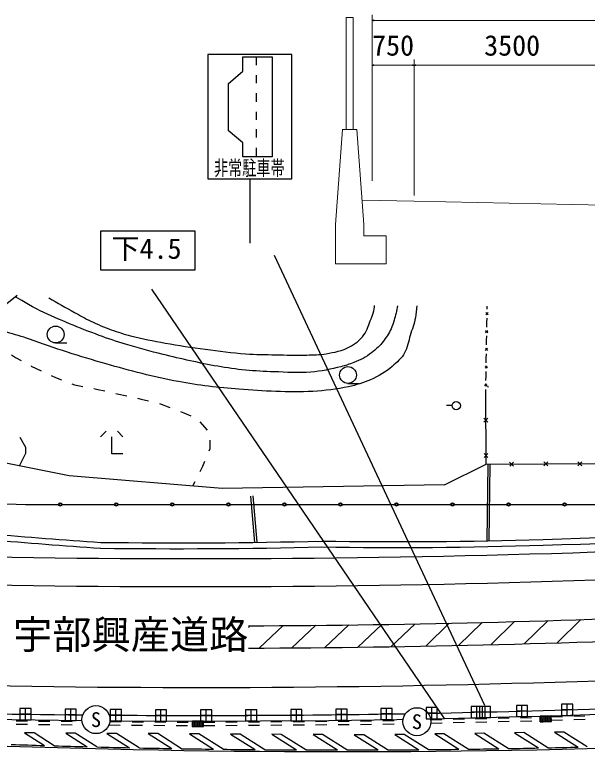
# Model space of a CAD drawing. Units: millimetres, scale not verified. Extents: x 40000 to 680000, y 20000 to 380000.
# Drawn here: x 325470 to 376546, y 272252 to 338187 of the extents above; entities that cross this region are included whole.
import ezdxf
from ezdxf.enums import TextEntityAlignment as Align

# ---------------------------------------------------------------- set-up
doc = ezdxf.new("R2010")
doc.units = ezdxf.units.MM
doc.header["$LTSCALE"] = 1000
doc.linetypes.add('CHAIN', pattern=[18.5, 12, -1.5, 3.5, -1.5])
for name, color, linetype, lineweight in [('M-BGD', 7, 'Continuous', 25), ('M-BMK', 2, 'CHAIN', 13), ('M-BMK-OTRS', 5, 'Continuous', 25), ('M-BMK-ROW', 30, 'Continuous', 25), ('M-STR-HTXT', 7, 'Continuous', 13), ('M-STR-STRC', 7, 'Continuous', 25)]:
    doc.layers.add(name, color=color, linetype=linetype, lineweight=lineweight)
doc.layers.add('M-BMK-HTXT', color=7, linetype='Continuous')
doc.styles.add('ＭＳ ゴシック', font='')
doc.styles.get('ＭＳ ゴシック').set_extended_font_data('MS Gothic')

msp = doc.modelspace()

# ---------------------------------------------------------------- linework, layer by layer
at = {"layer": 'M-BGD'}
for p, q in [((367617, 311891), (367622, 312169)), ((367509, 311396), (367712, 311591)), ((367512, 311594), (367709, 311392)), ((367590, 310302), (367597, 310699)), ((367597, 310699), (367604, 311096)), ((367481, 309807), (367685, 310002)), ((367485, 310005), (367681, 309803)), ((367569, 309110), (367576, 309507)), ((329117, 308888), (330117, 308888)), ((367563, 308713), (367569, 309110)), ((367454, 308218), (367657, 308413)), ((367457, 308416), (367654, 308214)), ((367542, 307521), (367549, 307918)), ((325182, 307829), (325548, 307598)), ((325548, 307598), (326043, 307322)), ((367535, 307124), (367542, 307521)), ((326917, 306835), (326938, 306823)), ((326938, 306823), (327817, 306400)), ((367427, 306629), (367630, 306824)), ((367430, 306828), (367627, 306625)), ((328718, 305966), (329088, 305788)), ((367515, 305932), (367521, 306329)), ((329088, 305788), (329639, 305579)), ((367508, 305535), (367515, 305932)), ((330573, 305223), (330797, 305138)), ((330797, 305138), (331544, 304995)), ((332527, 304808), (332889, 304739)), ((332889, 304739), (333504, 304596)), ((355199, 305271), (356199, 305271)), ((367399, 305040), (367603, 305235)), ((367403, 305239), (367599, 305037)), ((367487, 304343), (367494, 304740)), ((367635, 305057), (367696, 304929)), ((334478, 304370), (334600, 304342)), ((334600, 304342), (335455, 304158)), ((367519, 298055), (367487, 304343)), ((336433, 303947), (336756, 303877)), ((336756, 303877), (337407, 303723)), ((338371, 303464), (339307, 303110)), ((364485, 303295), (363985, 303307)), ((330313, 297007), (301360, 302912)), ((340242, 302756), (340555, 302638)), ((340555, 302638), (341173, 302391)), ((367675, 301811), (367323, 302159)), ((367673, 302161), (367325, 301809)), ((341986, 301855), (342650, 301107)), ((333625, 300996), (333125, 300496)), ((335125, 300496), (334625, 300996)), ((334125, 298996), (334125, 300496)), ((342882, 300198), (342874, 299443)), ((342874, 299443), (342781, 299216)), ((335125, 298996), (334125, 298996)), ((367691, 298667), (367339, 299015)), ((367689, 299017), (367341, 298665)), ((342401, 298291), (342224, 297862)), ((363825, 296217), (367519, 298055)), ((367519, 298055), (397963, 298209)), ((367685, 298056), (367584, 291221)), ((367784, 291225), (367885, 298057)), ((369626, 298240), (369978, 297892)), ((369976, 298242), (369628, 297890)), ((372671, 298256), (373022, 297908)), ((373021, 298258), (372672, 297906)), ((375715, 298271), (376067, 297923)), ((376065, 298273), (375717, 297921)), ((342224, 297862), (341980, 297385)), ((343988, 295881), (330313, 297007)), ((341524, 296495), (341322, 296100)), ((363825, 296217), (343988, 295881)), ((346491, 295211), (346859, 291079)), ((347110, 291083), (346740, 295233)), ((323495, 294577), (326414, 294468)), ((326414, 294468), (329376, 294468)), ((329676, 294468), (334376, 294468)), ((334676, 294468), (339376, 294468)), ((339676, 294468), (344376, 294468)), ((344676, 294468), (349376, 294468)), ((349676, 294468), (354376, 294468)), ((354676, 294468), (359376, 294468)), ((359676, 294468), (364376, 294468)), ((364676, 294468), (369376, 294468)), ((369676, 294468), (374376, 294468)), ((374676, 294468), (379376, 294468)), ((346313, 283476), (346479, 283633)), ((349410, 283650), (347278, 281637)), ((350185, 281656), (352323, 283675)), ((355272, 283709), (353127, 281684)), ((356078, 281719), (358229, 283751)), ((359038, 281764), (361195, 283801)), ((362144, 281819), (364233, 283862)), ((367161, 283928), (365066, 281880)), ((367971, 281948), (370072, 284003)), ((373018, 284086), (370910, 282025)), ((373858, 282111), (375972, 284178)), ((325601, 275159), (326600, 275139)), ((327600, 275120), (328600, 275113)), ((329600, 275106), (330600, 275099)), ((333953, 275076), (334953, 275068)), ((335953, 275061), (336953, 275054)), ((337953, 275047), (338953, 275040)), ((339953, 275033), (340953, 275026)), ((342312, 275124), (341312, 275123)), ((341312, 274623), (341312, 275123)), ((341361, 274696), (341361, 275056)), ((341361, 275056), (342261, 275055)), ((341511, 274696), (341511, 275056)), ((341661, 274696), (341661, 275056)), ((341811, 274695), (341811, 275055)), ((341961, 274695), (341961, 275055)), ((342111, 274695), (342111, 275055)), ((342261, 274695), (342261, 275055)), ((342312, 274624), (342312, 275124)), ((342312, 275023), (343312, 275031)), ((344312, 275038), (345312, 275046)), ((346312, 275054), (347312, 275061)), ((348312, 275069), (349312, 275076)), ((350312, 275084), (351311, 275091)), ((352311, 275099), (353311, 275106)), ((354311, 275114), (355311, 275121)), ((356311, 275129), (357311, 275136)), ((358311, 275158), (359311, 275180)), ((362588, 275251), (363588, 275272)), ((362597, 274951), (363596, 274973)), ((364588, 275294), (365587, 275316)), ((364596, 274994), (365596, 275016)), ((366587, 275338), (367587, 275359)), ((366596, 275038), (367595, 275060)), ((368587, 275381), (369587, 275403)), ((368595, 275081), (369595, 275103)), ((370586, 275425), (371586, 275446)), ((370595, 275125), (371594, 275146)), ((373340, 275592), (372341, 275562)), ((372354, 275063), (372341, 275562)), ((372392, 275493), (373291, 275516)), ((372401, 275133), (372392, 275493)), ((372396, 275313), (373296, 275336)), ((372401, 275133), (373301, 275156)), ((372551, 275137), (372541, 275497)), ((372701, 275141), (372691, 275501)), ((372851, 275144), (372841, 275504)), ((373001, 275148), (372991, 275508)), ((373151, 275152), (373141, 275512)), ((373301, 275156), (373291, 275516)), ((373353, 275092), (373340, 275592)), ((373343, 275492), (374342, 275529)), ((373351, 275192), (374350, 275229)), ((375341, 275565), (376341, 275602)), ((375349, 275265), (376349, 275302)), ((325594, 274859), (326594, 274839)), ((325594, 274859), (326594, 274839)), ((325594, 274859), (326594, 274839)), ((327594, 274820), (328594, 274813)), ((327594, 274820), (328594, 274813)), ((327594, 274820), (328594, 274813)), ((329594, 274806), (330594, 274799)), ((329594, 274806), (330594, 274799)), ((329594, 274806), (330594, 274799)), ((333871, 274776), (334871, 274769)), ((333871, 274776), (334871, 274769)), ((333871, 274776), (334871, 274769)), ((335871, 274762), (336871, 274755)), ((335871, 274762), (336871, 274755)), ((335871, 274762), (336871, 274755)), ((337871, 274748), (338871, 274741)), ((337871, 274748), (338871, 274741)), ((337871, 274748), (338871, 274741)), ((339871, 274734), (340871, 274727)), ((339871, 274734), (340871, 274727)), ((339871, 274734), (340871, 274727)), ((341312, 274623), (342312, 274624)), ((341361, 274876), (342261, 274875)), ((341361, 274696), (342261, 274695)), ((342312, 274723), (343312, 274731)), ((344312, 274738), (345312, 274746)), ((346312, 274754), (347312, 274761)), ((348312, 274769), (349312, 274776)), ((350312, 274784), (351312, 274791)), ((352312, 274799), (353311, 274806)), ((354311, 274814), (355311, 274821)), ((356311, 274829), (357311, 274836)), ((358311, 274858), (359311, 274879))]:
    msp.add_line(p, q, dxfattribs=at)
for points in [[(321196, 313550), (322015, 310231), (325689, 313160)], [(325927, 300487), (326426, 299594), (326421, 299022), (325902, 297948)]]:
    msp.add_lwpolyline(points, dxfattribs=at)
for centre, radius in [((329117, 309638), 750), ((355199, 306021), 750), ((364860, 303286), 375), ((329526, 294468), 150), ((329526, 294468), 120), ((329526, 294468), 100), ((334526, 294468), 150), ((334526, 294468), 120), ((334526, 294468), 100), ((339526, 294468), 150), ((339526, 294468), 120), ((339526, 294468), 100), ((344526, 294468), 150), ((344526, 294468), 120), ((344526, 294468), 100), ((349526, 294468), 150), ((349526, 294468), 120), ((349526, 294468), 100), ((354526, 294468), 150), ((354526, 294468), 120), ((354526, 294468), 100), ((359526, 294468), 150), ((359526, 294468), 120), ((359526, 294468), 100), ((364526, 294468), 150), ((364526, 294468), 120), ((364526, 294468), 100), ((369526, 294468), 150), ((369526, 294468), 120), ((369526, 294468), 100), ((374526, 294468), 150), ((374526, 294468), 120), ((374526, 294468), 100)]:
    msp.add_circle(centre, radius, dxfattribs=at)
for centre, radius, start, end in [((341856, 1332624), 1041730, 271.69193, 274.61267), ((341856, 1332624), 1043000, 268.34659, 275.11448), ((341855, 1332650), 1042277, 271.69197, 274.61263), ((369105, 821458), 531596, 263.98918, 266.12052), ((368728, 816741), 527384, 263.98051, 266.12999), ((341856, 1332624), 1045500, 268.34659, 275.11448), ((340010, 821280), 530245, 269.25744, 271.39026), ((359364, 718656), 427514, 269.13034, 271.77604), ((359377, 718158), 427536, 269.12932, 271.77628), ((340004, 820872), 530356, 269.25764, 271.39114), ((341856, 1332625), 1049002, 270.24343, 275.11448), ((341856, 1332629), 1051006, 270.24297, 275.11446), ((341856, 1332624), 1054500, 268.34659, 275.11448), ((341856, 1332624), 1057001, 271.11083, 272.89434), ((341856, 1332624), 1057001, 268.34659, 269.44071), ((341856, 1332624), 1057001, 269.56869, 271.0014), ((341861, 1332507), 1057884, 271.65176, 271.70592)]:
    msp.add_arc(centre, radius, start, end, dxfattribs=at)
for points, knots in [([(359629, 312205), (359555, 311765), (359432, 311334), (359306, 310906), (359230, 310650), (359159, 310389), (359044, 310148), (358852, 309745), (358602, 309369), (358334, 309012), (358199, 308832), (358045, 308666), (357885, 308508), (357704, 308329), (357512, 308159), (357309, 308005), (357065, 307821), (356810, 307651), (356542, 307505), (356276, 307359), (355996, 307241), (355713, 307132), (355338, 306987), (354956, 306859), (354566, 306762), (353689, 306542), (352796, 306355), (351895, 306279), (350798, 306185), (349692, 306271), (348592, 306308), (347744, 306337), (346896, 306375), (346052, 306458), (345224, 306539), (344398, 306653), (343578, 306799), (341939, 307089), (340315, 307462), (338698, 307859), (337571, 308135), (336450, 308440), (335340, 308777), (334552, 309016), (333768, 309270), (332997, 309560), (331221, 310229), (329454, 310937), (327746, 311766), (326845, 312203), (325760, 312860), (325505, 313014)], [0, 0, 0, 0, 1, 1, 1, 2, 2, 2, 3, 3, 3, 4, 4, 4, 5, 5, 5, 6, 6, 6, 7, 7, 7, 8, 8, 8, 9, 9, 9, 10, 10, 10, 11, 11, 11, 12, 12, 12, 13, 13, 13, 14, 14, 14, 15, 15, 15, 16, 16, 16, 17, 17, 17, 17]), ([(328515, 312915), (329260, 312457), (330028, 312035), (330793, 311611), (331274, 311345), (331752, 311073), (332248, 310836), (332847, 310550), (333457, 310285), (334081, 310058), (334642, 309854), (335215, 309685), (335792, 309535), (336817, 309269), (337855, 309052), (338898, 308872), (341273, 308461), (343664, 308117), (346066, 307918), (346953, 307844), (347844, 307849), (348733, 307830), (349665, 307810), (350596, 307778), (351527, 307804), (352100, 307820), (352678, 307816), (353243, 307916), (353962, 308043), (354701, 308187), (355346, 308531), (355836, 308793), (356290, 309156), (356625, 309599), (356945, 310022), (357046, 310573), (357274, 311052), (357294, 311095), (357321, 311134), (357338, 311178), (357431, 311423), (357491, 311680), (357537, 311938), (357553, 312030), (357566, 312122), (357576, 312215)], [0, 0, 0, 0, 1, 1, 1, 2, 2, 2, 3, 3, 3, 4, 4, 4, 5, 5, 5, 6, 6, 6, 7, 7, 7, 8, 8, 8, 9, 9, 9, 10, 10, 10, 11, 11, 11, 12, 12, 12, 13, 13, 13, 14, 14, 14, 15, 15, 15, 15]), ([(361349, 312198), (361315, 311845), (361271, 311493), (361213, 311143), (361123, 310601), (360913, 310086), (360753, 309561), (360593, 309038), (360526, 308472), (360251, 307999), (359976, 307524), (359562, 307134), (359140, 306784), (358561, 306304), (357907, 305908), (357223, 305595), (356596, 305308), (355922, 305126), (355248, 304978), (354204, 304749), (353136, 304618), (352068, 304564), (349869, 304452), (347660, 304581), (345465, 304750), (343658, 304890), (341854, 305105), (340073, 305434), (337892, 305838), (335743, 306409), (333609, 307016), (331304, 307671), (329020, 308410), (326770, 309236), (325486, 309707), (323973, 309860), (322974, 310794), (322939, 310826), (322932, 310879), (322911, 310921)], [0, 0, 0, 0, 1, 1, 1, 2, 2, 2, 3, 3, 3, 4, 4, 4, 5, 5, 5, 6, 6, 6, 7, 7, 7, 8, 8, 8, 9, 9, 9, 10, 10, 10, 11, 11, 11, 12, 12, 12, 13, 13, 13, 13])]:
    msp.add_open_spline(points, degree=3, knots=knots, dxfattribs=at)
at = {"layer": 'M-BMK'}
msp.add_arc((354562, 1148895), 880000, 267.46517, 280.00081, dxfattribs=at)
at = {"layer": 'M-BMK-OTRS'}
for points in [[(362574, 275330), (365064, 275378), (369586, 275487), (372341, 275562), (373340, 275592), (376790, 275700), (380487, 275829), (383617, 275948), (388246, 276141), (391363, 276283), (395078, 276464)], [(300228, 275943), (301249, 275902), (306277, 275722), (311310, 275565), (313605, 275501), (320978, 275330), (327287, 275224), (331468, 275178)], [(333962, 275155), (341312, 275123), (342312, 275124), (347384, 275138), (353498, 275187), (359566, 275272), (360121, 275282)]]:
    msp.add_lwpolyline(points, dxfattribs=at)
at = {"layer": 'M-BMK-ROW'}
for p, q in [((363172, 276328), (362172, 276328)), ((362172, 276328), (362172, 275328)), ((362672, 275328), (362672, 276328)), ((363172, 275328), (363172, 276328)), ((367198, 276415), (366198, 276415)), ((366198, 276415), (366198, 275415)), ((366698, 275415), (366698, 276415)), ((367927, 276433), (366927, 276433)), ((366927, 276433), (366927, 275433)), ((367198, 275415), (367198, 276415)), ((367427, 275433), (367427, 276433)), ((367927, 275433), (367927, 276433)), ((371223, 276517), (370223, 276517)), ((370223, 276517), (370223, 275517)), ((370723, 275517), (370723, 276517)), ((371223, 275517), (371223, 276517)), ((375249, 276635), (374249, 276635)), ((374249, 276635), (374249, 275635)), ((374749, 275635), (374749, 276635)), ((375249, 275635), (375249, 276635)), ((326934, 276236), (325934, 276236)), ((325934, 276236), (325934, 275236)), ((326934, 275736), (325934, 275736)), ((326434, 275236), (326434, 276236)), ((326934, 275236), (326934, 276236)), ((330960, 276185), (329960, 276185)), ((329960, 276185), (329960, 275185)), ((330960, 275685), (329960, 275685)), ((330460, 275185), (330460, 276185)), ((330960, 275185), (330960, 276185)), ((334987, 276148), (333987, 276148)), ((333987, 276148), (333987, 275148)), ((334987, 275648), (333987, 275648)), ((334487, 275148), (334487, 276148)), ((334987, 275148), (334987, 276148)), ((339014, 276129), (338014, 276129)), ((338014, 276129), (338014, 275129)), ((339014, 275629), (338014, 275629)), ((338514, 275129), (338514, 276129)), ((339014, 275129), (339014, 276129)), ((343040, 276123), (342040, 276123)), ((342040, 276123), (342040, 275123)), ((343040, 275623), (342040, 275623)), ((342540, 275123), (342540, 276123)), ((343040, 275123), (343040, 276123)), ((347067, 276134), (346067, 276134)), ((346067, 276134), (346067, 275134)), ((347067, 275634), (346067, 275634)), ((346567, 275134), (346567, 276134)), ((347067, 275134), (347067, 276134)), ((351094, 276159), (350094, 276159)), ((350094, 276159), (350094, 275159)), ((351094, 275659), (350094, 275659)), ((350594, 275159), (350594, 276159)), ((351094, 275159), (351094, 276159)), ((355121, 276200), (354121, 276200)), ((354121, 276200), (354121, 275200)), ((355121, 275700), (354121, 275700)), ((354621, 275200), (354621, 276200)), ((355121, 275200), (355121, 276200)), ((359146, 276256), (358146, 276256)), ((358146, 276256), (358146, 275256)), ((359146, 275756), (358146, 275756)), ((358646, 275256), (358646, 276256)), ((359146, 275256), (359146, 276256)), ((363172, 275828), (362172, 275828)), ((367198, 275915), (366198, 275915)), ((367927, 275933), (366927, 275933)), ((371223, 276017), (370223, 276017)), ((375249, 276135), (374249, 276135)), ((374249, 275635), (375249, 275635)), ((325934, 275236), (326934, 275236)), ((329960, 275185), (330960, 275185)), ((333987, 275148), (334987, 275148)), ((338014, 275129), (339014, 275129)), ((342040, 275123), (343040, 275123)), ((346067, 275134), (347067, 275134)), ((350094, 275159), (351094, 275159)), ((354121, 275200), (355121, 275200)), ((358146, 275256), (359146, 275256)), ((362172, 275328), (363172, 275328)), ((366198, 275415), (367198, 275415)), ((366927, 275433), (367927, 275433)), ((370223, 275517), (371223, 275517))]:
    msp.add_line(p, q, dxfattribs=at)
at = {"layer": 'M-STR-HTXT'}
for p, q in [((355038, 327947), (355038, 337947)), ((355038, 337947), (355663, 337947)), ((355663, 327947), (355663, 337947)), ((357350, 323362), (357350, 338187)), ((357350, 337687), (357500, 337724)), ((357350, 337687), (357500, 337649)), ((357350, 337687), (357500, 337687)), ((357500, 337694), (357380, 337694)), ((357500, 337679), (357380, 337679)), ((357410, 337702), (357500, 337702)), ((357410, 337672), (357500, 337672)), ((357500, 337709), (357440, 337709)), ((357500, 337664), (357440, 337664)), ((357470, 337717), (357500, 337717)), ((357470, 337657), (357500, 337657)), ((357500, 337649), (357500, 337724)), ((357500, 337687), (399700, 337687)), ((357350, 323362), (357350, 334187)), ((357350, 333687), (357500, 333724)), ((357350, 333687), (357500, 333649)), ((357350, 333687), (357500, 333687)), ((357500, 333694), (357380, 333694)), ((357500, 333679), (357380, 333679)), ((357410, 333702), (357500, 333702)), ((357410, 333672), (357500, 333672)), ((357500, 333709), (357440, 333709)), ((357500, 333664), (357440, 333664)), ((357470, 333717), (357500, 333717)), ((357470, 333657), (357500, 333657)), ((357500, 333649), (357500, 333724)), ((357500, 333687), (360950, 333687)), ((361100, 333687), (360950, 333724)), ((360950, 333724), (360950, 333649)), ((360980, 333717), (360950, 333717)), ((360950, 333709), (361010, 333709)), ((361040, 333702), (360950, 333702)), ((360950, 333694), (361070, 333694)), ((361100, 333687), (360950, 333649)), ((361100, 333687), (360950, 333687)), ((360950, 333679), (361070, 333679)), ((361040, 333672), (360950, 333672)), ((360950, 333664), (361010, 333664)), ((360980, 333657), (360950, 333657)), ((361100, 322037), (361100, 334187)), ((361100, 333687), (361250, 333724)), ((361100, 333687), (361250, 333649)), ((361100, 333687), (361250, 333687)), ((361250, 333694), (361130, 333694)), ((361250, 333679), (361130, 333679)), ((361160, 333702), (361250, 333702)), ((361160, 333672), (361250, 333672)), ((361250, 333709), (361190, 333709)), ((361250, 333664), (361190, 333664)), ((361220, 333717), (361250, 333717)), ((361220, 333657), (361250, 333657)), ((361250, 333649), (361250, 333724)), ((361250, 333687), (378450, 333687)), ((354725, 327947), (354100, 319447)), ((354725, 327947), (355975, 327947)), ((355975, 327947), (356600, 319447)), ((356440, 321630), (361100, 321537)), ((361100, 321537), (378600, 321187)), ((354100, 319447), (354100, 315947)), ((356600, 319447), (356600, 318447)), ((356600, 318447), (358600, 318447)), ((358600, 318447), (358600, 315947)), ((358600, 315947), (354100, 315947))]:
    msp.add_line(p, q, dxfattribs=at)
at = {"layer": 'M-STR-STRC'}
for p, q in [((345806, 333164), (345806, 334424)), ((347016, 334424), (347016, 333693)), ((344496, 332030), (345806, 333164)), ((347016, 332786), (347016, 332080)), ((344496, 332030), (344496, 327847)), ((347016, 331198), (347016, 330417)), ((347016, 329535), (347016, 328805)), ((345806, 326764), (344496, 327847)), ((347016, 327973), (347016, 327243)), ((347016, 326310), (347016, 325504)), ((346436, 323539), (346436, 317804)), ((333144, 315385), (333144, 318885)), ((333144, 318885), (341544, 318885)), ((341544, 318885), (341544, 315385)), ((367423, 276499), (348646, 316678)), ((341544, 315385), (333144, 315385)), ((363819, 275354), (337694, 313684)), ((327185, 274059), (326336, 274064)), ((326336, 274064), (328109, 272941)), ((328992, 272915), (327185, 274059)), ((330863, 274039), (330014, 274043)), ((330014, 274043), (331924, 272834)), ((332801, 272812), (330863, 274039)), ((334541, 274019), (333692, 274023)), ((333692, 274023), (335712, 272745)), ((336582, 272727), (334541, 274019)), ((338219, 273999), (337370, 274003)), ((337370, 274003), (339473, 272672)), ((340338, 272658), (338219, 273999)), ((341896, 273979), (341048, 273983)), ((341048, 273983), (343209, 272616)), ((344067, 272605), (341896, 273979)), ((345574, 273959), (344726, 273963)), ((344726, 273963), (346918, 272575)), ((347771, 272568), (345574, 273959)), ((349252, 273938), (348404, 273943)), ((348404, 273943), (350603, 272551)), ((351450, 272548), (349252, 273938)), ((352930, 273918), (352082, 273923)), ((352082, 273923), (354263, 272542)), ((355104, 272542), (352930, 273918)), ((356608, 273898), (355759, 273903)), ((355759, 273903), (357899, 272549)), ((358735, 272552), (356608, 273898)), ((360200, 273933), (359378, 273920)), ((359378, 273920), (361512, 272570)), ((362343, 272577), (360200, 273933)), ((363764, 273985), (362942, 273973)), ((362942, 273973), (365102, 272606)), ((365927, 272616), (363764, 273985)), ((367328, 274037), (366505, 274025)), ((366505, 274025), (368669, 272656)), ((369489, 272669), (367328, 274037)), ((370892, 274089), (370069, 274077)), ((370069, 274077), (372213, 272720)), ((373028, 272737), (370892, 274089)), ((374455, 274142), (373633, 274129)), ((373633, 274129), (375736, 272798)), ((376546, 272818), (374455, 274142))]:
    msp.add_line(p, q, dxfattribs=at)
msp.add_lwpolyline([(342682, 323539), (350191, 323539), (350191, 334625), (342682, 334625)], close=True, dxfattribs=at)
msp.add_lwpolyline([(345806, 334424), (348427, 334424), (348427, 325504), (345806, 325504), (345806, 326764)], dxfattribs=at)
for centre in [(332715, 275252), (361352, 275066)]:
    msp.add_circle(centre, 1250, dxfattribs=at)
for centre, radius, start, end in [((354541, 1149035), 879894, 267.46512, 280.0011), ((354551, 1148947), 879955, 267.46533, 280.00114), ((354564, 1148792), 880000, 267.46549, 280.00114), ((354574, 1148642), 879999, 267.46549, 280.00114), ((354550, 1148742), 883500, 267.4655, 280.0032), ((354557, 1148894), 883502, 267.46551, 280.00113), ((354557, 1148893), 876501, 267.4655, 272.1739), ((354557, 1148900), 876358, 268.07741, 268.27061), ((354557, 1148900), 876358, 268.32835, 268.52014), ((354557, 1148900), 876358, 268.57746, 268.76786), ((354557, 1148900), 876358, 268.82477, 269.01381), ((354557, 1148900), 876358, 269.07033, 269.25805), ((354557, 1148900), 876358, 269.31417, 269.50061), ((354557, 1148900), 876358, 269.55634, 269.74152), ((354557, 1148900), 876358, 269.79688, 269.98082), ((354557, 1148900), 876358, 270.03582, 270.21856), ((354557, 1148900), 876358, 270.2732, 270.45476), ((354557, 1148900), 876358, 270.50905, 270.68946), ((354557, 1148900), 876358, 270.74341, 270.92269), ((354557, 1148900), 876358, 270.9763, 271.15448), ((354557, 1148900), 876358, 271.20776, 271.38486)]:
    msp.add_arc(centre, radius, start, end, dxfattribs=at)

# ---------------------------------------------------------------- texts
at = {"layer": 'M-BMK-HTXT', "style": 'ＭＳ ゴシック'}
msp.add_text('宇部興産道路', height=2566, dxfattribs=at).set_placement((335813, 282849), align=Align.MIDDLE_CENTER)
at = {"layer": 'M-STR-HTXT', "style": 'ＭＳ ゴシック'}
for s, p in [('750', (359225, 335453)), ('3500', (369850, 335453))]:
    msp.add_text(s, height=1833, dxfattribs=at).set_placement(p, align=Align.MIDDLE_CENTER)
at = {"layer": 'M-STR-STRC', "style": 'ＭＳ ゴシック', "width": 0.7}
msp.add_text('非常駐車帯', height=1320, dxfattribs=at).set_placement((346398, 324511), align=Align.MIDDLE_CENTER)
at = {"layer": 'M-STR-STRC', "style": 'ＭＳ ゴシック'}
msp.add_text('下4.5', height=1833, dxfattribs=at).set_placement((337231, 315849), align=Align.BOTTOM_CENTER)
for p in [(332715, 275252), (361352, 275066)]:
    msp.add_text('S', height=1320, dxfattribs=at).set_placement(p, align=Align.MIDDLE_CENTER)

doc.saveas('drawing.dxf')
